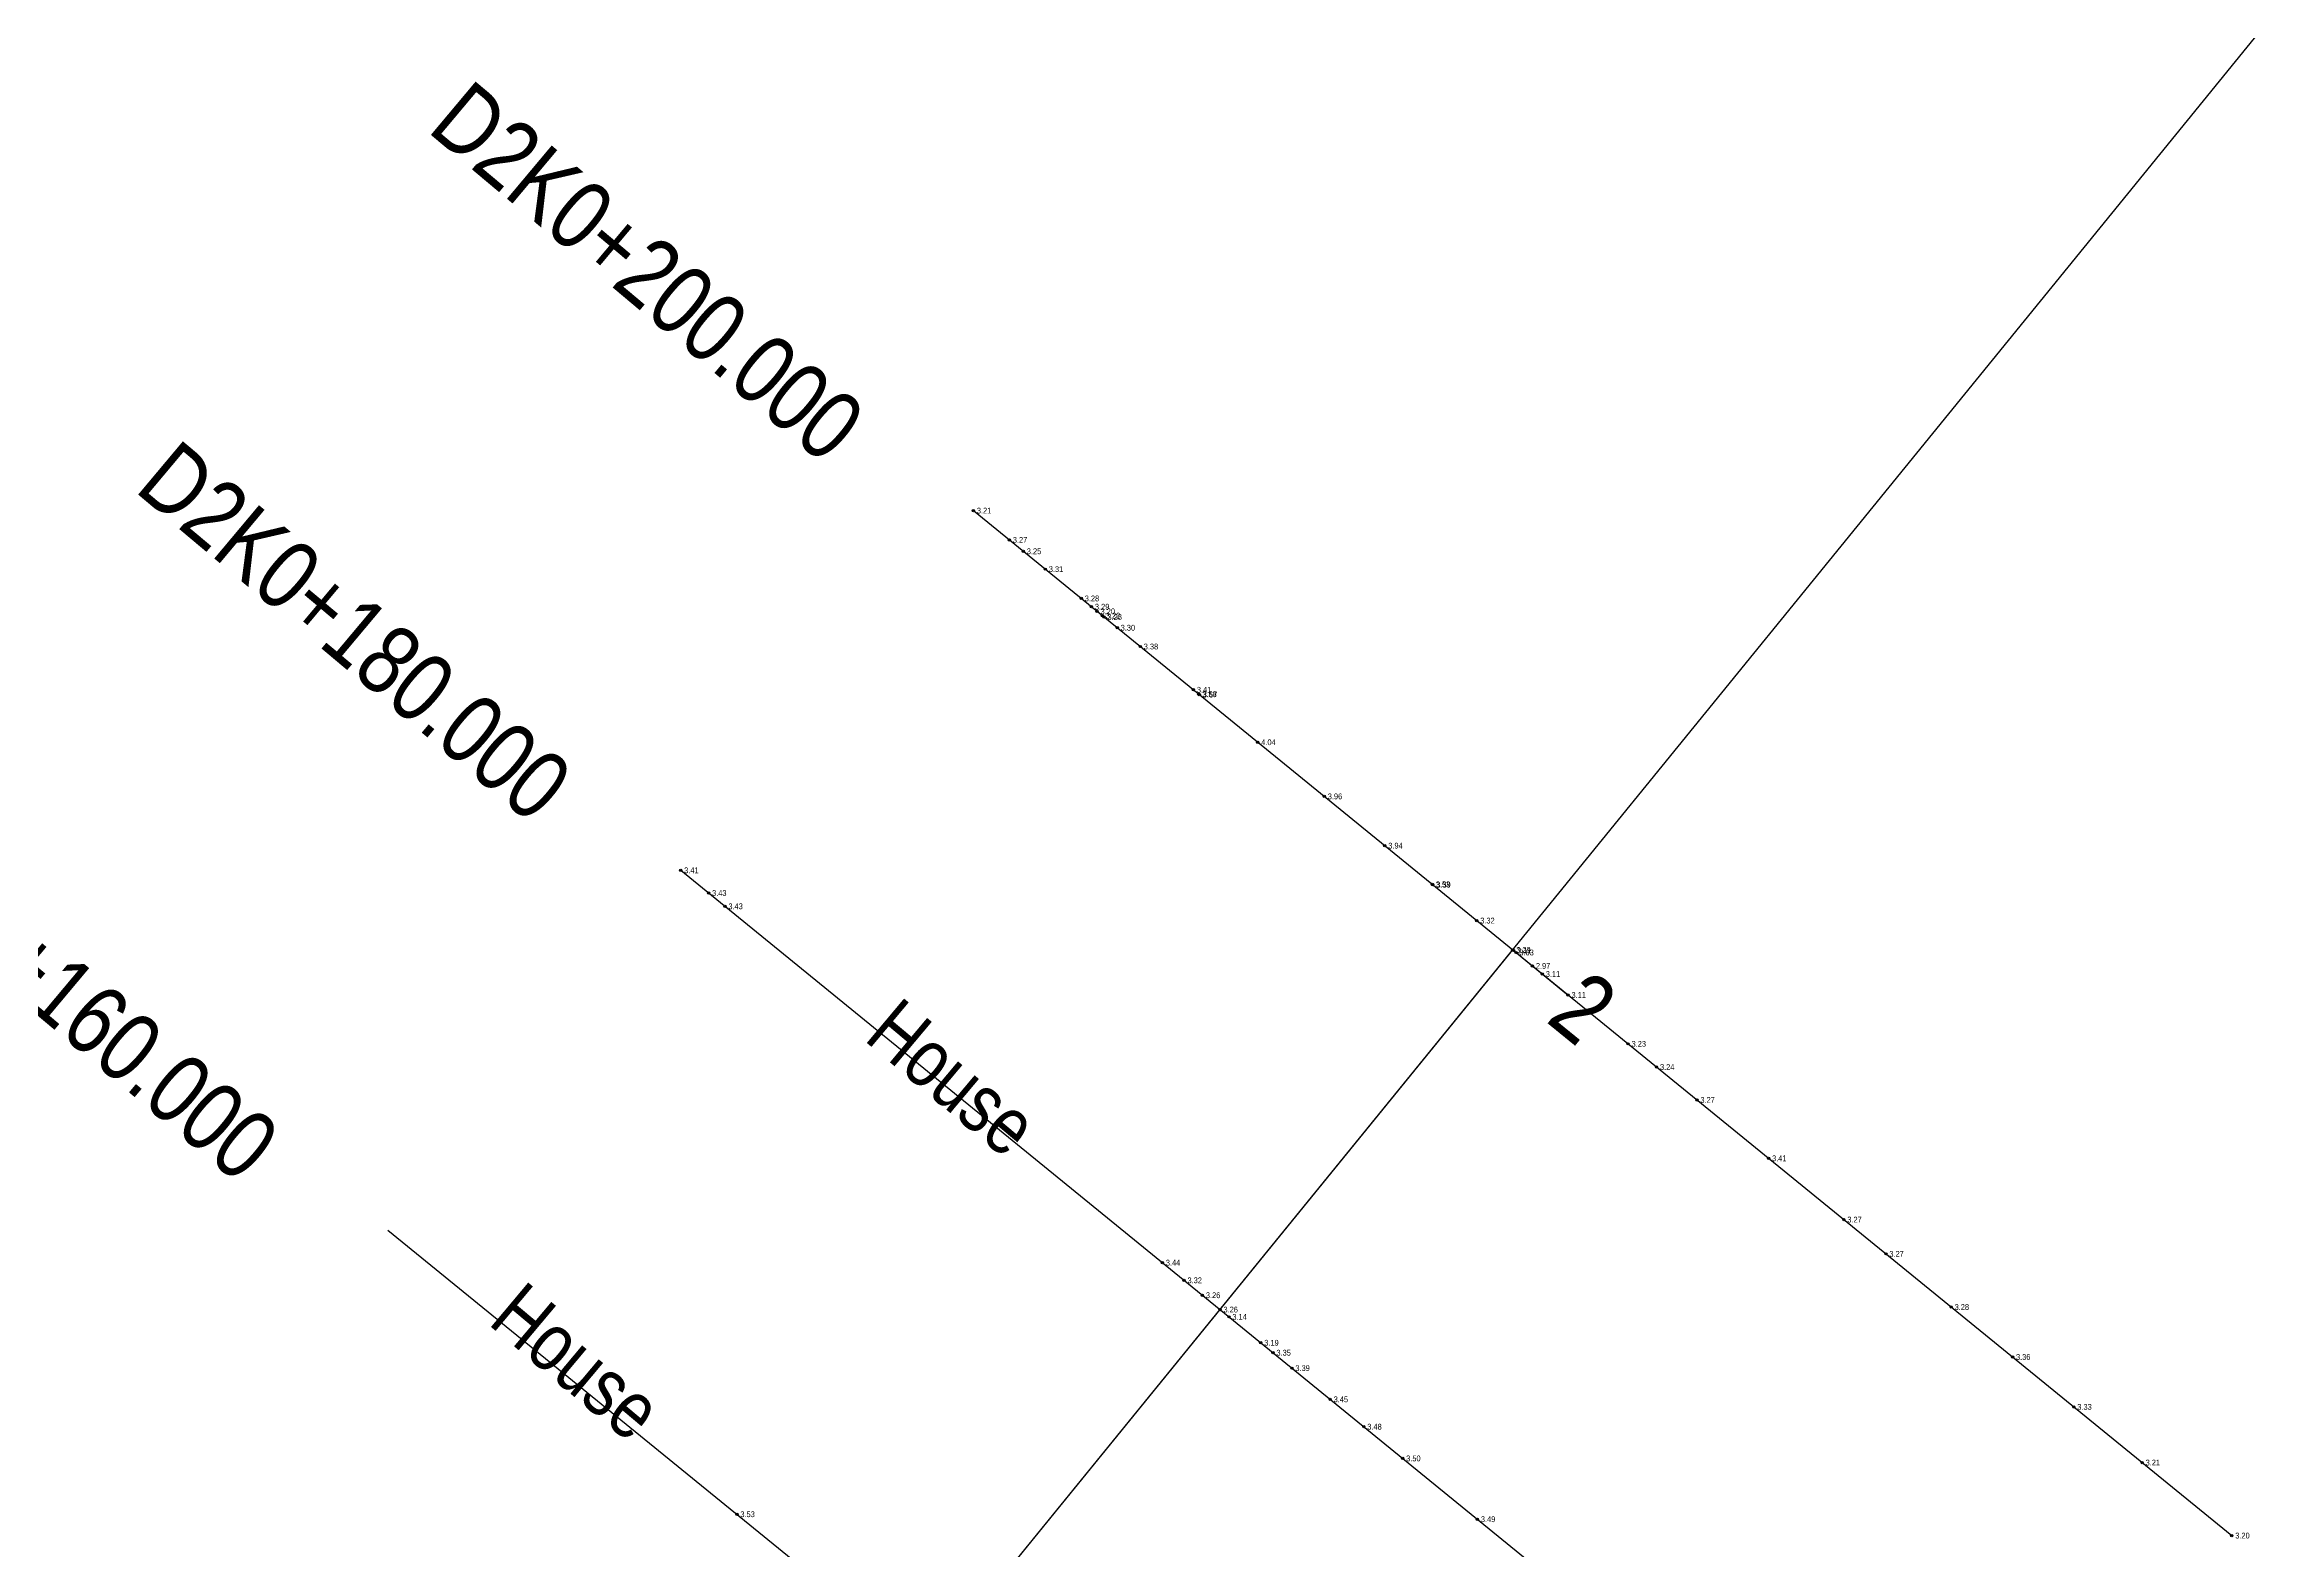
# Model space of a CAD drawing. Header units: metres. Extents: x 570677 to 573609, y 785040 to 786024.
# Drawn here: x 570862.1 to 570958.5, y 785541.9 to 785606.9 of the extents above; entities that cross this region are included whole.
import ezdxf
from ezdxf.enums import TextEntityAlignment as Align

# ---------------------------------------------------------------- set-up
doc = ezdxf.new("R2010")
doc.units = ezdxf.units.M
doc.header["$LTSCALE"] = 0.5
doc.layers.get('0').update_dxf_attribs({"linetype": 'CONTINUOUS'})
for name, color, linetype in [('dmx', 7, 'CONTINUOUS'), ('GCD', 1, 'CONTINUOUS'), ('JMD', 6, 'CONTINUOUS'), ('桩号_D2', 2, 'CONTINUOUS'), ('道路中线_D2', 7, 'CONTINUOUS')]:
    doc.layers.add(name, color=color, linetype=linetype)
doc.styles.add('EICAD', font='arial.ttf', dxfattribs={"width": 0.8, "height": 2})

# ---------------------------------------------------------------- blocks, each defined once
blk = doc.blocks.new('gc200')
h = blk.add_hatch(color=0)
edge = h.paths.add_edge_path()
edge.add_arc((0, 0), 0.196, 0, 360)
at = {"color": 0}
blk.add_circle((0, 0), 0.196, dxfattribs=at)

msp = doc.modelspace()

# ---------------------------------------------------------------- linework, layer by layer
at = {"flags": 128}
msp.add_lwpolyline([(570723.387, 785319.668), (570925.421, 785567.825)], dxfattribs=at)
at = {"layer": 'dmx'}
for p, q in [((570902.156, 785586.766), (570956.441, 785542.571)), ((570889.529, 785571.256), (570943.814, 785527.061)), ((570876.902, 785555.746), (570931.187, 785511.551))]:
    msp.add_line(p, q, dxfattribs=at)
at = {"layer": '桩号_D2', "linetype": 'Continuous'}
msp.add_lwpolyline([(570925.421, 785567.825), (570927.748, 785565.931)], dxfattribs=at)
at = {"layer": '道路中线_D2', "color": 4}
for p in [(570723.387, 785319.668), (570799.15, 785412.727)]:
    msp.add_line(p, (570958.491, 785608.445), dxfattribs=at)

# ---------------------------------------------------------------- block references
at = {"layer": 'GCD'}
ref = msp.add_blockref('gc200', (570902.156, 785586.766, 3.21), dxfattribs=dict(at, xscale=0.25, yscale=0.25, zscale=0.25))
ref.add_attrib('height', '3.21', dxfattribs={"height": 0.25, "style": 'EICAD', "width": 0.8}).set_placement((570902.306, 785586.766), align=Align.MIDDLE_LEFT)
ref = msp.add_blockref('gc200', (570903.707, 785585.503, 3.272), dxfattribs=dict(at, xscale=0.25, yscale=0.25, zscale=0.25))
ref.add_attrib('height', '3.27', dxfattribs={"height": 0.25, "style": 'EICAD', "width": 0.8}).set_placement((570903.857, 785585.503, 3.272), align=Align.MIDDLE_LEFT)
ref = msp.add_blockref('gc200', (570904.311, 785585.012, 3.252), dxfattribs=dict(at, xscale=0.25, yscale=0.25, zscale=0.25))
ref.add_attrib('height', '3.25', dxfattribs={"height": 0.25, "style": 'EICAD', "width": 0.8}).set_placement((570904.461, 785585.012, 3.252), align=Align.MIDDLE_LEFT)
ref = msp.add_blockref('gc200', (570905.258, 785584.241, 3.312), dxfattribs=dict(at, xscale=0.25, yscale=0.25, zscale=0.25))
ref.add_attrib('height', '3.31', dxfattribs={"height": 0.25, "style": 'EICAD', "width": 0.8}).set_placement((570905.408, 785584.241, 3.312), align=Align.MIDDLE_LEFT)
ref = msp.add_blockref('gc200', (570906.809, 785582.978, 3.278), dxfattribs=dict(at, xscale=0.25, yscale=0.25, zscale=0.25))
ref.add_attrib('height', '3.28', dxfattribs={"height": 0.25, "style": 'EICAD', "width": 0.8}).set_placement((570906.959, 785582.978, 3.278), align=Align.MIDDLE_LEFT)
ref = msp.add_blockref('gc200', (570907.247, 785582.621, 3.285), dxfattribs=dict(at, xscale=0.25, yscale=0.25, zscale=0.25))
ref.add_attrib('height', '3.29', dxfattribs={"height": 0.25, "style": 'EICAD', "width": 0.8}).set_placement((570907.397, 785582.621, 3.285), align=Align.MIDDLE_LEFT)
ref = msp.add_blockref('gc200', (570907.492, 785582.422, 3.203), dxfattribs=dict(at, xscale=0.25, yscale=0.25, zscale=0.25))
ref.add_attrib('height', '3.20', dxfattribs={"height": 0.25, "style": 'EICAD', "width": 0.8}).set_placement((570907.642, 785582.422, 3.203), align=Align.MIDDLE_LEFT)
ref = msp.add_blockref('gc200', (570907.72, 785582.236, 3.223), dxfattribs=dict(at, xscale=0.25, yscale=0.25, zscale=0.25))
ref.add_attrib('height', '3.22', dxfattribs={"height": 0.25, "style": 'EICAD', "width": 0.8}).set_placement((570907.87, 785582.236, 3.223), align=Align.MIDDLE_LEFT)
ref = msp.add_blockref('gc200', (570907.79, 785582.18, 3.278), dxfattribs=dict(at, xscale=0.25, yscale=0.25, zscale=0.25))
ref.add_attrib('height', '3.28', dxfattribs={"height": 0.25, "style": 'EICAD', "width": 0.8}).set_placement((570907.94, 785582.18, 3.278), align=Align.MIDDLE_LEFT)
ref = msp.add_blockref('gc200', (570908.36, 785581.715, 3.296), dxfattribs=dict(at, xscale=0.25, yscale=0.25, zscale=0.25))
ref.add_attrib('height', '3.30', dxfattribs={"height": 0.25, "style": 'EICAD', "width": 0.8}).set_placement((570908.51, 785581.715, 3.296), align=Align.MIDDLE_LEFT)
ref = msp.add_blockref('gc200', (570909.355, 785580.905, 3.379), dxfattribs=dict(at, xscale=0.25, yscale=0.25, zscale=0.25))
ref.add_attrib('height', '3.38', dxfattribs={"height": 0.25, "style": 'EICAD', "width": 0.8}).set_placement((570909.505, 785580.905, 3.379), align=Align.MIDDLE_LEFT)
ref = msp.add_blockref('gc200', (570911.647, 785579.039, 3.412), dxfattribs=dict(at, xscale=0.25, yscale=0.25, zscale=0.25))
ref.add_attrib('height', '3.41', dxfattribs={"height": 0.25, "style": 'EICAD', "width": 0.8}).set_placement((570911.797, 785579.039, 3.412), align=Align.MIDDLE_LEFT)
ref = msp.add_blockref('gc200', (570911.878, 785578.851, 3.58), dxfattribs=dict(at, xscale=0.25, yscale=0.25, zscale=0.25))
ref.add_attrib('height', '3.58', dxfattribs={"height": 0.25, "style": 'EICAD', "width": 0.8}).set_placement((570912.028, 785578.851), align=Align.MIDDLE_LEFT)
ref = msp.add_blockref('gc200', (570911.902, 785578.832, 3.67), dxfattribs=dict(at, xscale=0.25, yscale=0.25, zscale=0.25))
ref.add_attrib('height', '3.67', dxfattribs={"height": 0.25, "style": 'EICAD', "width": 0.8}).set_placement((570912.052, 785578.832, 3.67), align=Align.MIDDLE_LEFT)
ref = msp.add_blockref('gc200', (570914.424, 785576.778, 4.036), dxfattribs=dict(at, xscale=0.25, yscale=0.25, zscale=0.25))
ref.add_attrib('height', '4.04', dxfattribs={"height": 0.25, "style": 'EICAD', "width": 0.8}).set_placement((570914.574, 785576.778, 4.036), align=Align.MIDDLE_LEFT)
ref = msp.add_blockref('gc200', (570917.293, 785574.443, 3.962), dxfattribs=dict(at, xscale=0.25, yscale=0.25, zscale=0.25))
ref.add_attrib('height', '3.96', dxfattribs={"height": 0.25, "style": 'EICAD', "width": 0.8}).set_placement((570917.443, 785574.443, 3.962), align=Align.MIDDLE_LEFT)
ref = msp.add_blockref('gc200', (570919.903, 785572.318, 3.938), dxfattribs=dict(at, xscale=0.25, yscale=0.25, zscale=0.25))
ref.add_attrib('height', '3.94', dxfattribs={"height": 0.25, "style": 'EICAD', "width": 0.8}).set_placement((570920.053, 785572.318, 3.938), align=Align.MIDDLE_LEFT)
ref = msp.add_blockref('gc200', (570889.529, 785571.256, 3.41), dxfattribs=dict(at, xscale=0.25, yscale=0.25, zscale=0.25))
ref.add_attrib('height', '3.41', dxfattribs={"height": 0.25, "style": 'EICAD', "width": 0.8}).set_placement((570889.679, 785571.256), align=Align.MIDDLE_LEFT)
ref = msp.add_blockref('gc200', (570890.734, 785570.275, 3.432), dxfattribs=dict(at, xscale=0.25, yscale=0.25, zscale=0.25))
ref.add_attrib('height', '3.43', dxfattribs={"height": 0.25, "style": 'EICAD', "width": 0.8}).set_placement((570890.884, 785570.275, 3.432), align=Align.MIDDLE_LEFT)
ref = msp.add_blockref('gc200', (570921.953, 785570.649, 3.532), dxfattribs=dict(at, xscale=0.25, yscale=0.25, zscale=0.25))
ref.add_attrib('height', '3.53', dxfattribs={"height": 0.25, "style": 'EICAD', "width": 0.8}).set_placement((570922.103, 785570.649, 3.532), align=Align.MIDDLE_LEFT)
ref = msp.add_blockref('gc200', (570921.974, 785570.632, 3.39), dxfattribs=dict(at, xscale=0.25, yscale=0.25, zscale=0.25))
ref.add_attrib('height', '3.39', dxfattribs={"height": 0.25, "style": 'EICAD', "width": 0.8}).set_placement((570922.124, 785570.632), align=Align.MIDDLE_LEFT)
ref = msp.add_blockref('gc200', (570891.437, 785569.704, 3.432), dxfattribs=dict(at, xscale=0.25, yscale=0.25, zscale=0.25))
ref.add_attrib('height', '3.43', dxfattribs={"height": 0.25, "style": 'EICAD', "width": 0.8}).set_placement((570891.587, 785569.704, 3.432), align=Align.MIDDLE_LEFT)
ref = msp.add_blockref('gc200', (570923.87, 785569.088, 3.321), dxfattribs=dict(at, xscale=0.25, yscale=0.25, zscale=0.25))
ref.add_attrib('height', '3.32', dxfattribs={"height": 0.25, "style": 'EICAD', "width": 0.8}).set_placement((570924.02, 785569.088, 3.321), align=Align.MIDDLE_LEFT)
ref = msp.add_blockref('gc200', (570925.421, 785567.825, 3.29), dxfattribs=dict(at, xscale=0.25, yscale=0.25, zscale=0.25))
ref.add_attrib('height', '3.29', dxfattribs={"height": 0.25, "style": 'EICAD', "width": 0.8}).set_placement((570925.571, 785567.825), align=Align.MIDDLE_LEFT)
ref = msp.add_blockref('gc200', (570925.457, 785567.797, 3.11), dxfattribs=dict(at, xscale=0.25, yscale=0.25, zscale=0.25))
ref.add_attrib('height', '3.11', dxfattribs={"height": 0.25, "style": 'EICAD', "width": 0.8}).set_placement((570925.607, 785567.797), align=Align.MIDDLE_LEFT)
ref = msp.add_blockref('gc200', (570925.56, 785567.712, 3.033), dxfattribs=dict(at, xscale=0.25, yscale=0.25, zscale=0.25))
ref.add_attrib('height', '3.03', dxfattribs={"height": 0.25, "style": 'EICAD', "width": 0.8}).set_placement((570925.71, 785567.712, 3.033), align=Align.MIDDLE_LEFT)
ref = msp.add_blockref('gc200', (570926.271, 785567.134, 2.972), dxfattribs=dict(at, xscale=0.25, yscale=0.25, zscale=0.25))
ref.add_attrib('height', '2.97', dxfattribs={"height": 0.25, "style": 'EICAD', "width": 0.8}).set_placement((570926.421, 785567.134, 2.972), align=Align.MIDDLE_LEFT)
ref = msp.add_blockref('gc200', (570926.698, 785566.786, 3.107), dxfattribs=dict(at, xscale=0.25, yscale=0.25, zscale=0.25))
ref.add_attrib('height', '3.11', dxfattribs={"height": 0.25, "style": 'EICAD', "width": 0.8}).set_placement((570926.848, 785566.786, 3.107), align=Align.MIDDLE_LEFT)
ref = msp.add_blockref('gc200', (570927.808, 785565.882, 3.107), dxfattribs=dict(at, xscale=0.25, yscale=0.25, zscale=0.25))
ref.add_attrib('height', '3.11', dxfattribs={"height": 0.25, "style": 'EICAD', "width": 0.8}).set_placement((570927.958, 785565.882, 3.107), align=Align.MIDDLE_LEFT)
ref = msp.add_blockref('gc200', (570930.399, 785563.773, 3.227), dxfattribs=dict(at, xscale=0.25, yscale=0.25, zscale=0.25))
ref.add_attrib('height', '3.23', dxfattribs={"height": 0.25, "style": 'EICAD', "width": 0.8}).set_placement((570930.549, 785563.773, 3.227), align=Align.MIDDLE_LEFT)
ref = msp.add_blockref('gc200', (570931.625, 785562.775, 3.242), dxfattribs=dict(at, xscale=0.25, yscale=0.25, zscale=0.25))
ref.add_attrib('height', '3.24', dxfattribs={"height": 0.25, "style": 'EICAD', "width": 0.8}).set_placement((570931.775, 785562.775, 3.242), align=Align.MIDDLE_LEFT)
ref = msp.add_blockref('gc200', (570933.368, 785561.355, 3.269), dxfattribs=dict(at, xscale=0.25, yscale=0.25, zscale=0.25))
ref.add_attrib('height', '3.27', dxfattribs={"height": 0.25, "style": 'EICAD', "width": 0.8}).set_placement((570933.518, 785561.355, 3.269), align=Align.MIDDLE_LEFT)
ref = msp.add_blockref('gc200', (570936.459, 785558.839, 3.41), dxfattribs=dict(at, xscale=0.25, yscale=0.25, zscale=0.25))
ref.add_attrib('height', '3.41', dxfattribs={"height": 0.25, "style": 'EICAD', "width": 0.8}).set_placement((570936.609, 785558.839, 3.41), align=Align.MIDDLE_LEFT)
ref = msp.add_blockref('gc200', (570939.706, 785556.196, 3.265), dxfattribs=dict(at, xscale=0.25, yscale=0.25, zscale=0.25))
ref.add_attrib('height', '3.27', dxfattribs={"height": 0.25, "style": 'EICAD', "width": 0.8}).set_placement((570939.856, 785556.196, 3.265), align=Align.MIDDLE_LEFT)
ref = msp.add_blockref('gc200', (570941.52, 785554.718, 3.266), dxfattribs=dict(at, xscale=0.25, yscale=0.25, zscale=0.25))
ref.add_attrib('height', '3.27', dxfattribs={"height": 0.25, "style": 'EICAD', "width": 0.8}).set_placement((570941.67, 785554.718, 3.266), align=Align.MIDDLE_LEFT)
ref = msp.add_blockref('gc200', (570910.309, 785554.339, 3.441), dxfattribs=dict(at, xscale=0.25, yscale=0.25, zscale=0.25))
ref.add_attrib('height', '3.44', dxfattribs={"height": 0.25, "style": 'EICAD', "width": 0.8}).set_placement((570910.459, 785554.339, 3.441), align=Align.MIDDLE_LEFT)
ref = msp.add_blockref('gc200', (570911.243, 785553.578, 3.322), dxfattribs=dict(at, xscale=0.25, yscale=0.25, zscale=0.25))
ref.add_attrib('height', '3.32', dxfattribs={"height": 0.25, "style": 'EICAD', "width": 0.8}).set_placement((570911.393, 785553.578, 3.322), align=Align.MIDDLE_LEFT)
ref = msp.add_blockref('gc200', (570912.035, 785552.934, 3.255), dxfattribs=dict(at, xscale=0.25, yscale=0.25, zscale=0.25))
ref.add_attrib('height', '3.26', dxfattribs={"height": 0.25, "style": 'EICAD', "width": 0.8}).set_placement((570912.185, 785552.934, 3.255), align=Align.MIDDLE_LEFT)
ref = msp.add_blockref('gc200', (570912.794, 785552.316, 3.26), dxfattribs=dict(at, xscale=0.25, yscale=0.25, zscale=0.25))
ref.add_attrib('height', '3.26', dxfattribs={"height": 0.25, "style": 'EICAD', "width": 0.8}).set_placement((570912.944, 785552.316), align=Align.MIDDLE_LEFT)
ref = msp.add_blockref('gc200', (570913.179, 785552.002, 3.143), dxfattribs=dict(at, xscale=0.25, yscale=0.25, zscale=0.25))
ref.add_attrib('height', '3.14', dxfattribs={"height": 0.25, "style": 'EICAD', "width": 0.8}).set_placement((570913.329, 785552.002, 3.143), align=Align.MIDDLE_LEFT)
ref = msp.add_blockref('gc200', (570944.336, 785552.426, 3.28), dxfattribs=dict(at, xscale=0.25, yscale=0.25, zscale=0.25))
ref.add_attrib('height', '3.28', dxfattribs={"height": 0.25, "style": 'EICAD', "width": 0.8}).set_placement((570944.486, 785552.426, 3.28), align=Align.MIDDLE_LEFT)
ref = msp.add_blockref('gc200', (570914.553, 785550.884, 3.194), dxfattribs=dict(at, xscale=0.25, yscale=0.25, zscale=0.25))
ref.add_attrib('height', '3.19', dxfattribs={"height": 0.25, "style": 'EICAD', "width": 0.8}).set_placement((570914.703, 785550.884, 3.194), align=Align.MIDDLE_LEFT)
ref = msp.add_blockref('gc200', (570915.079, 785550.455, 3.349), dxfattribs=dict(at, xscale=0.25, yscale=0.25, zscale=0.25))
ref.add_attrib('height', '3.35', dxfattribs={"height": 0.25, "style": 'EICAD', "width": 0.8}).set_placement((570915.229, 785550.455, 3.349), align=Align.MIDDLE_LEFT)
ref = msp.add_blockref('gc200', (570915.896, 785549.79, 3.387), dxfattribs=dict(at, xscale=0.25, yscale=0.25, zscale=0.25))
ref.add_attrib('height', '3.39', dxfattribs={"height": 0.25, "style": 'EICAD', "width": 0.8}).set_placement((570916.046, 785549.79, 3.387), align=Align.MIDDLE_LEFT)
ref = msp.add_blockref('gc200', (570946.983, 785550.271, 3.364), dxfattribs=dict(at, xscale=0.25, yscale=0.25, zscale=0.25))
ref.add_attrib('height', '3.36', dxfattribs={"height": 0.25, "style": 'EICAD', "width": 0.8}).set_placement((570947.133, 785550.271, 3.364), align=Align.MIDDLE_LEFT)
ref = msp.add_blockref('gc200', (570917.547, 785548.446, 3.454), dxfattribs=dict(at, xscale=0.25, yscale=0.25, zscale=0.25))
ref.add_attrib('height', '3.45', dxfattribs={"height": 0.25, "style": 'EICAD', "width": 0.8}).set_placement((570917.697, 785548.446, 3.454), align=Align.MIDDLE_LEFT)
ref = msp.add_blockref('gc200', (570949.627, 785548.119, 3.333), dxfattribs=dict(at, xscale=0.25, yscale=0.25, zscale=0.25))
ref.add_attrib('height', '3.33', dxfattribs={"height": 0.25, "style": 'EICAD', "width": 0.8}).set_placement((570949.777, 785548.119, 3.333), align=Align.MIDDLE_LEFT)
ref = msp.add_blockref('gc200', (570918.998, 785547.265, 3.482), dxfattribs=dict(at, xscale=0.25, yscale=0.25, zscale=0.25))
ref.add_attrib('height', '3.48', dxfattribs={"height": 0.25, "style": 'EICAD', "width": 0.8}).set_placement((570919.148, 785547.265, 3.482), align=Align.MIDDLE_LEFT)
ref = msp.add_blockref('gc200', (570920.676, 785545.898, 3.497), dxfattribs=dict(at, xscale=0.25, yscale=0.25, zscale=0.25))
ref.add_attrib('height', '3.50', dxfattribs={"height": 0.25, "style": 'EICAD', "width": 0.8}).set_placement((570920.826, 785545.898, 3.497), align=Align.MIDDLE_LEFT)
ref = msp.add_blockref('gc200', (570952.574, 785545.719, 3.208), dxfattribs=dict(at, xscale=0.25, yscale=0.25, zscale=0.25))
ref.add_attrib('height', '3.21', dxfattribs={"height": 0.25, "style": 'EICAD', "width": 0.8}).set_placement((570952.724, 785545.719, 3.208), align=Align.MIDDLE_LEFT)
ref = msp.add_blockref('gc200', (570891.955, 785543.491, 3.53), dxfattribs=dict(at, xscale=0.25, yscale=0.25, zscale=0.25))
ref.add_attrib('height', '3.53', dxfattribs={"height": 0.25, "style": 'EICAD', "width": 0.8}).set_placement((570892.105, 785543.491, 3.53), align=Align.MIDDLE_LEFT)
ref = msp.add_blockref('gc200', (570923.898, 785543.276, 3.49), dxfattribs=dict(at, xscale=0.25, yscale=0.25, zscale=0.25))
ref.add_attrib('height', '3.49', dxfattribs={"height": 0.25, "style": 'EICAD', "width": 0.8}).set_placement((570924.048, 785543.276, 3.49), align=Align.MIDDLE_LEFT)
ref = msp.add_blockref('gc200', (570956.441, 785542.571, 3.2), dxfattribs=dict(at, xscale=0.25, yscale=0.25, zscale=0.25))
ref.add_attrib('height', '3.20', dxfattribs={"height": 0.25, "style": 'EICAD', "width": 0.8}).set_placement((570956.591, 785542.571), align=Align.MIDDLE_LEFT)

# ---------------------------------------------------------------- texts
at = {"layer": 'JMD', "style": 'EICAD', "width": 0.8}
for p in [(570897.383, 785563.958), (570881.17, 785551.713)]:
    msp.add_text('House', height=2.5, rotation=320, dxfattribs=at).set_placement(p)
at = {"layer": '桩号_D2', "style": 'EICAD', "width": 0.8}
for s, rotation, p in [('D2K0+200.000', 320, (570878.543, 785603.142)), ('D2K0+180.000', 320, (570865.916, 785587.632)), ('D2K0+160.000', 320, (570853.288, 785572.122)), ('2', 320.84965, (570926.797, 785564.763))]:
    msp.add_text(s, height=3, rotation=rotation, dxfattribs=at).set_placement(p)

doc.saveas('drawing.dxf')
